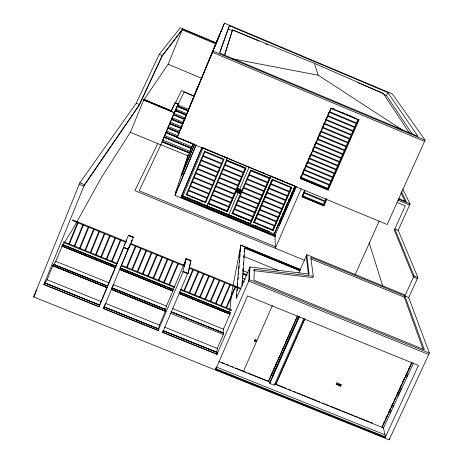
<?xml version="1.0" encoding="UTF-8"?>
<svg xmlns="http://www.w3.org/2000/svg" width="463" height="463" viewBox="0 0 463 463"><rect width="100%" height="100%" fill="white"/><g stroke="black" fill="none" stroke-linecap="round" stroke-linejoin="round"><path stroke-width="0.69" d="M216.238 42.897L180.286 27.786L159.249 54.281L136.226 103.232L79.856 182.787L33.62 296.91L389.151 439.85L429.38 353.072L408.725 297.535L310.829 257.347L313.237 276.214L254.314 269.258L253.903 280.144L424.409 349.698L404.442 294.752L306.819 254.667L298.676 273.158M253.689 222.443L272.342 179.181M216.991 354.311L217.263 352.372L163.144 330.553L162.646 332.417L216.991 354.311L249.366 279.652L250.003 266.966L309.076 274.038L306.819 254.667M249.395 268.366L248.735 281.093L428.726 354.49M251.374 221.308L232.038 213.362M270.994 175.923L250.379 223.924L271 176.073L272.95 176.878M270.004 178.139L250.576 170.095L270.004 178.064M241.935 284.207L242.085 282.071M242.386 277.794L242.537 275.659M242.832 271.387L243.034 268.54M243.33 264.263L243.48 262.127M243.775 257.856L243.978 255.003M244.227 251.444L244.423 248.596M242.137 286.163L244.771 247.931L300.076 270.722M300.585 269.616L240.638 245.066L236.246 297.929L236.535 298.045L236.825 294.485M237.114 290.926L237.287 288.79M237.577 285.231L237.75 283.09M238.04 279.53L238.214 277.395M238.445 274.547L238.682 271.7M238.914 268.853L239.145 266.005M239.435 262.44L239.608 260.304M239.84 257.457L240.071 254.609M240.303 251.762L240.54 248.915M207.997 203.477L227.362 211.614L245.899 168.081M230.099 312.704L179.615 291.968M223.027 333.036L223.444 329.158L230.018 314.064L230.169 312.473M229.7 312.531L231.529 293.449L240.829 245.349M240.407 189.894L241.015 190.143L239.788 193.019L239.186 192.718L239.788 193.019M239.95 193.407C243.335 189.147 239.481 187.573 238.781 192.926L239.95 193.407L238.781 192.926M170.853 311.547L223.432 333.071L206.77 326.334M216.8 352.517L217.28 348.396L223.328 334.529L223.507 332.833M237.45 192.058L236.848 191.751L238.075 188.875L238.676 189.182L237.45 192.058L236.842 191.804M237.612 192.446C240.986 188.233 237.154 186.577 236.443 191.966L237.612 192.446L236.448 191.937M215.654 369.503L247.583 295.903L418.43 365.423L385.17 437.657L215.654 369.503L216.111 367.483M226.419 160.019L245.888 168.225M224.046 159.185L204.49 151.164L186.184 194.686M186.161 194.761L205.63 202.678M185.999 258.62L182.885 271.544L187.995 273.621L190.93 260.628L185.999 258.62L190.872 260.773M187.995 273.621L190.93 260.628M184.372 266.671L185.379 262.463M389.151 439.85L389.493 438.455M119.807 269.368L172.907 290.903L166.443 306.101L165.169 310.997L165.708 309.735M112.127 287.801L165.789 309.498L165.314 311.246L111.427 289.462L113.452 284.664L166.443 306.101M158.224 329.627L159.434 325.067L165.372 311.101L111.485 289.323M124.252 247.595L128.141 249.175L103.463 308.566L158.196 330.507M104.204 306.801L158.595 328.996L126.694 316.142M158.682 328.759L158.224 330.466L103.504 308.468M219.479 154.735L203.089 147.946L295.093 186.248L274.333 234.006L275.491 234.486L275.52 235.517L181.317 196.804L201.972 147.361M181.6 195.895L274.333 234.006M181.074 197.377L275.271 236.084L181.074 197.377L202.065 147.361M224.63 55.149L232.519 29.904L314.394 63.344L383.318 93.462L409.28 132.823M224.538 55.028L232.519 29.904L259.089 41.103M187.943 110.298L177.416 105.917L162.276 141.302L189.564 152.593L193.03 143.819L165.957 132.713L192.371 143.547M301.222 188.754L275.3 248.243L275.022 236.529L174.991 195.427L176.577 190.663M181.571 175.691L187.243 158.676M175.899 192.845L176.577 190.797M181.577 175.807L182.26 173.764L181.82 173.584L182.046 173.052L183.782 173.77M187.162 159.052L188.291 155.655L187.885 155.487L188.094 154.995L190.316 155.915M195.936 145.145L175.674 193.522L175.205 193.331L182.046 173.052M194.512 144.259L182.636 172.63L182.202 172.45L188.094 154.995M229.393 25.754L219.734 53.071L417.996 136.325L387.844 92.565L229.393 25.754L228.114 28.822L232.773 30.79M219.798 52.226L227.877 29.493M43.887 284.56L44.876 282.887L99.713 304.99L98.949 306.749L43.887 284.56L84.451 184.668L139.432 104.563L162.287 55.548L182.561 29.036L216.551 43.325M44.876 282.887L98.984 304.862M44.593 283.831L47.076 279.756L52.805 265.606L107.046 287.529L99.875 304.666M107.7 286.012L53.627 264.315L106.976 285.885M62.25 267.909L53.575 264.402L53.06 265.681L55.745 261.323L62.818 244.597L116.039 266.184M66.035 246.166L62.818 244.597M68.865 243.827L77.489 222.639M69.45 244.065L78.079 222.877M74.213 245.998L82.848 224.821M74.798 246.235L83.438 225.059M79.555 248.168L88.207 227.003M80.14 248.405L88.792 227.24M62.962 244.852L72.917 228.948L101.733 177.045L130.369 132.291L143.987 99.337L171.154 110.744L175.182 102.664L178.446 104.134L175.182 102.664M84.897 250.333L93.561 229.185M85.481 250.57L94.145 229.422M90.233 252.497L98.914 231.361M174.406 104.713L171.339 110.86L143.924 99.47L143.559 100.367L168.115 64.23L182.561 29.036M90.817 252.734L99.499 231.598M210.648 56.764L222.136 28.712M191.508 102.456L177.069 137.511L387.149 224.514L425.103 140.121L392.352 93.954L224.451 23.15L212.482 52.365L424.536 141.377M95.569 254.662L104.262 233.537M96.154 254.899L104.846 233.774M100.899 256.826L109.604 235.713M101.484 257.063L110.188 235.951M196.873 89.22L196.625 89.834L219.144 35.668L209.044 60.196M192.058 101.131L224.451 23.15M180.628 128.946L188.273 110.373M188.817 109.048L197.875 87.067M106.23 258.991L114.946 237.889M106.814 259.228L115.53 238.127M111.554 261.149L120.282 240.06M112.139 261.387L120.866 240.303M143.617 99.921L174.337 112.729L143.634 99.852M180.35 129.605L197.666 86.98M123.262 247.288L128.407 249.383L123.262 247.288L128.552 235.204L133.512 237.23L129.113 235.598M98.949 306.749L123.598 247.329M53.685 264.176L52.747 265.745L106.982 287.668L115.426 267.597L61.984 245.922M115.947 266.404L123.766 247.566M120.311 268.175L130.074 244.667M131.185 241.999L132.019 239.996L131.191 241.935M180.095 129.501L180.402 129.484M177.069 137.511L213.015 51.075L425.103 140.121M126.567 267.244L135.329 246.189M127.146 267.475L135.914 246.426M131.88 269.397L140.659 248.359M132.459 269.634L141.238 248.596M137.187 271.549L145.978 250.524M137.771 271.787L146.563 250.761M188.4 155.36L193.221 143.871M182.202 172.45L182.422 171.923L182.856 172.097M103.463 308.566L105.645 303.381L159.434 325.067M128.407 249.383L133.512 237.23M182.48 173.231L194.744 143.941M175.205 193.331L175.442 192.758L175.911 192.955M174.991 195.427L196.167 144.867M142.494 273.708L151.297 252.688M143.079 273.94L151.881 252.925M147.801 275.855L156.616 254.853M148.38 276.093L157.2 255.09M182.769 196.376L203.089 147.946M128.419 248.515L129.252 246.542M129.802 245.228L130.635 243.249M153.103 278.008L161.928 257.017M153.681 278.246L162.513 257.254M158.398 280.156L167.241 259.182M158.977 280.393L167.82 259.419M163.694 282.308L172.549 261.34M164.272 282.54L173.127 261.578M168.983 284.456L177.85 263.499M169.562 284.687L178.434 263.736M218.918 171.223L219.474 169.904M205.589 202.84L224.034 159.255M227.374 157.854L206.967 206.081L250.39 223.745M185.929 259.627L173.208 289.63L167.849 287.454M165.789 309.498L112.069 287.945M182.885 271.544L188.059 273.477M158.167 330.611L183.203 271.578L187.718 273.413L162.675 332.312L217.054 354.172M183.898 290.504L192.799 269.588M184.477 290.741L193.384 269.825M189.176 292.645L198.095 271.74M189.755 292.882L198.673 271.978M194.454 294.786L203.384 273.893M228.722 214.844L249.21 166.9M195.033 295.024L203.963 274.131M239.18 192.77L240.413 189.842M232.021 213.53L250.576 170.095M199.727 296.928L208.668 276.046M200.305 297.165L209.247 276.284M204.999 299.069L213.952 278.199M205.572 299.301L214.531 278.437M210.266 301.205L219.231 280.346M210.839 301.436L219.809 280.584M215.526 303.34L224.509 282.494M240.638 245.066L300.528 269.738M216.105 303.572L225.087 282.731M220.787 305.476L229.781 284.641M221.366 305.707L230.36 284.878M226.048 307.606L235.048 286.788M226.621 307.843L235.626 287.025M236.246 297.929L236.593 297.906M236.535 298.045L250.003 266.966M217.263 352.372L163.752 330.964M253.909 270.189L254.314 269.258M272.985 230.464L291.742 187.289M291.748 187.365L272.342 179.256L253.683 222.529L272.991 230.551L291.736 187.208M277.482 226.002L278.344 224.017M279.496 221.372L280.358 219.387M280.931 218.061L281.51 216.736M282.372 214.751L282.945 213.431M284.097 210.781L284.959 208.796M285.538 207.47L286.4 205.485M286.973 204.166L287.552 202.84M288.704 200.19L289.566 198.205M290.139 196.885L291.001 194.9M291.58 193.575L292.442 191.589M293.305 189.604L294.167 187.619M274.9 232.258L275.763 230.273M276.342 228.948L277.204 226.963M277.777 225.637L278.645 223.646M279.507 221.661L280.37 219.676M280.948 218.351L281.811 216.36M282.384 215.035L283.252 213.049M284.114 211.064L284.976 209.073M285.555 207.748L286.418 205.763M286.996 204.438L287.859 202.453M288.721 200.462L289.583 198.477M290.162 197.151L291.024 195.16M291.603 193.841L292.466 191.85M293.328 189.865L294.196 187.874M274.327 233.769L295.076 186.045L285.966 182.272M279.334 225.018L282.494 217.755M283.067 216.429L287.089 207.181M287.662 205.861L288.524 203.882M289.028 202.591L293.12 193.308M293.646 191.977L295.95 186.67M275.491 234.486L296.378 186.462M300.603 177.045L301.413 175.188L301.789 175.344M301.992 173.862L302.854 171.871M303.433 170.546L304.585 167.895M305.447 165.91L306.026 164.585M306.599 163.26L307.467 161.269M308.04 159.943L308.908 157.958M309.481 156.633L310.638 153.982M312.652 149.341L313.52 147.356M314.093 146.03L315.824 142.054M317.265 138.744L318.127 136.753M318.706 135.428L320.437 131.451M321.878 128.141L322.74 126.15M323.319 124.825L324.181 122.84M325.622 119.523L326.49 117.538M327.931 114.222L328.794 112.237M275.022 236.529L275.514 235.395M302.883 194.257L302.038 196.208L323.811 205.213L323.857 205.821L302.038 196.74L304.92 190.125M303.45 192.961L304.585 190.368M124.46 245.361L125.317 243.399M125.89 242.091L126.746 240.123M305.377 190.189L304.394 192.446L324.962 200.965L325.958 198.714M243.399 371.494L272.319 305.586M342.284 155.684L343.152 153.704M327.665 189.002L328.753 186.531L329.129 186.687M328.157 190.044L328.041 189.159L358.738 119.309L358.975 119.842L328.157 190.044L300.371 178.521L330.976 108.099L358.975 119.842M323.811 205.213L326.658 198.743M323.857 205.821L326.745 199.165M412.741 134.733L386.512 95.581L387.844 92.565M313.237 276.214L312.652 277.54L253.707 270.652M270.143 377.287L270.722 375.921M271.596 374.006L272.47 371.98M273.338 370.006L274.212 368.039M275.375 365.463L276.249 363.443M277.123 361.528L277.702 360.156M278.865 357.534L279.449 356.221M282.65 349.044L283.229 347.684M285.845 341.769L286.719 339.801M287.888 337.226L288.756 335.206M289.63 333.285L290.498 331.265M295.157 320.807L295.735 319.447M303.769 318.625L274.2 385.228L269.848 383.474L269.842 382.311L268.395 381.558L297.506 315.841M268.395 381.726L297.518 315.98M272.464 375.84L277.418 364.659M277.997 363.345L282.951 352.169M283.535 350.856L295.481 323.897M296.06 322.584L298.681 316.669M269.842 382.311L299.011 316.489M269.848 383.474L299.387 316.842M274.189 384.053L275.63 384.637L304.793 318.804M275.63 384.637L304.804 318.949M355.052 274.918L379.197 221.065M408.725 297.535L417.904 277.453L398.18 230.314L410.096 203.928L402.758 189.211M336.254 384.226L336.873 382.849L341.208 384.649L340.583 386.026L336.254 384.226L340.583 386.026M336.26 384.284L336.873 382.849M337.764 384.116C337.186 385.685 337.816 383.167 338.627 384.464L338.569 384.076L339.205 384.695C340.803 384.377 339.396 386.576 340.074 385.048M338.32 384.626L338.569 384.076M340.571 385.974L341.208 384.649M36.878 289.78L33.62 296.91L35.136 294.451M423.026 349.09L404.309 297.205L414.049 275.867L394.829 228.925L398.18 230.314M383.723 423.003L384.313 421.631M385.841 418.419L387.033 415.745M388.561 412.527L390.054 409.199M391.582 405.987L392.774 403.308M394.302 400.096L395.495 397.416M397.022 394.204L398.822 390.222M399.743 388.312L401.543 384.331M402.463 382.421L404.263 378.439M405.484 375.875L406.983 372.547M408.204 369.983L409.703 366.661M410.924 364.097L411.815 362.078M385.17 437.657L385.488 436.962L383.462 428.049L381.992 427.291L411.937 362.448M382.033 427.471L411.989 362.61M389.985 413.031L391.194 410.409M392.705 407.133L393.614 405.171M397.85 395.998L399.968 391.414M400.576 390.106L401.485 388.139M406.63 377.004L407.839 374.382M383.462 428.049L413.465 363.119M174.337 112.729L178.486 104.042M173.567 114.94L184.812 119.703M178.238 104.082L174.152 112.607L160.794 144.867L130.369 132.291M157.756 143.611L134.878 190.64L304.585 260.258M174.968 103.735L181.508 90.603L194.038 95.829M232.49 58.824L318.22 75.209L402.185 129.9M47.076 279.756L101.212 301.587M164.51 327.115L217.28 348.396M104.146 306.94L158.618 328.898M44.761 283.119L46.103 283.657M47.44 284.201L50.785 285.544M52.122 286.088L74.861 295.249M76.198 295.793L98.943 304.955M104.106 307.038L112.74 310.517M114.072 311.055L117.394 312.392M118.725 312.93L125.369 315.61M163.723 331.068L177.092 336.456M178.429 336.995L205.827 348.037M207.164 348.575L217.188 352.615M43.944 284.415L98.995 306.651M221.661 362.413L224.3 363.472M226.274 364.271L228.913 365.33M230.892 366.129L233.526 367.188M235.505 367.987L242.757 370.904M243.416 371.17L246.044 372.229M248.018 373.022L267.741 380.962M286.319 388.445L275.624 384.082M288.327 389.25L291.001 390.326M293.675 391.403L295.678 392.213M297.014 392.751L300.36 394.094M301.697 394.632L316.403 400.553M317.74 401.091L319.742 401.901M322.416 402.978L324.424 403.782M325.761 404.321L329.1 405.669M330.437 406.207L340.467 410.241M341.804 410.779L345.143 412.128M346.48 412.666L349.825 414.009M351.162 414.547L353.165 415.357M354.502 415.896L357.847 417.238M359.184 417.776L369.208 421.816M370.545 422.354L372.553 423.159M218.987 361.667L268.395 381.558M275.63 384.469L381.992 427.291M216.175 366.939L385.008 434.844M215.961 368.797L385.488 436.962M215.683 369.283L294.705 401.056M296.042 401.595L339.57 419.096M340.913 419.634L384.44 437.136M117.168 263.43L63.807 241.773L63.518 242.479L116.879 264.13M121.543 265.201L174.563 286.719L174.267 287.413L121.248 265.901M180.778 289.242L231.587 309.857L231.286 310.546L180.611 289.988M62.76 244.736L115.316 266.051M120.345 268.089L173.226 289.543M179.557 292.107L230.111 312.612M67.367 246.704L97.982 259.118M99.308 259.656L114.616 265.866M120.976 268.447L127.672 271.162M129.015 271.706L147.089 279.039M148.432 279.583L166.512 286.915M179.534 292.194L196.167 298.942M197.498 299.48L200.826 300.828M202.157 301.372L228.103 311.894M179.262 293.478L230.018 314.064M119.784 269.425L172.873 290.955M179.222 293.53L229.961 314.203L179.204 293.617M55.745 261.323L109.083 282.899M172.786 308.671L223.444 329.158M171.46 311.958L223.444 332.972M63.581 268.447L98.932 282.737M100.268 283.275L103.602 284.623M104.933 285.162L106.936 285.972M112.029 288.032L125.282 293.392M126.607 293.924L137.876 298.479M139.201 299.017L165.042 309.463M171.437 312.05L205.433 325.796M223.328 334.529L170.396 313.301M52.799 265.664L107.022 287.581M111.467 289.375L165.337 311.148M337.782 384.226L340.091 385.158M242.67 278.234L245.332 279.322M242.438 280.694L244.423 281.504M242.172 281.168L243.497 281.712M242.166 281.325L243.486 281.869M128.749 235.54L133.13 237.322M186.832 259.216L190.559 260.733M126.202 241.651L72.708 219.867L72.419 220.573L125.913 242.352M189.431 267.394L240.905 288.356L240.604 289.051L189.049 268.06M244.476 247.884L300.134 270.606M79.856 182.787L84.451 184.668M79.26 184.268L83.849 186.149L139.033 105.564L161.9 56.527L182.231 29.852L216.215 44.135M243.943 256.456L278.558 270.618M242.791 270.612L248.087 272.771M242.624 273.037L247.288 274.941M243.029 273.783L246.357 275.144M243.017 273.94L246.351 275.3M249.366 279.652L429.38 353.072M209.334 204.027L210.671 204.577M219.364 208.147L220.701 208.697M222.703 209.519L224.04 210.069M238.04 215.827L239.371 216.377M240.708 216.921L242.039 217.471M245.373 218.843L247.375 219.665M248.706 220.214L250.037 220.764M207.98 203.558L227.374 211.527L245.894 168.156L226.407 160.088M232.032 213.443L251.368 221.395M187.48 195.218L188.777 195.751M190.721 196.549L192.018 197.082M201.092 200.815L202.389 201.347M258.348 224.352L259.679 224.902M263.001 226.268L264.998 227.09M266.329 227.64L267.66 228.184M270.988 229.555L272.991 230.551M185.57 196.925L192.168 199.634M193.488 200.178L202.065 203.703M204.698 204.791L246.061 221.789M247.392 222.338L249.389 223.16M255.339 225.603L257.301 226.407M182.885 195.999L204.663 204.953M252.711 224.7L269.738 231.703M310.939 258.881L404.309 297.205M275.259 246.611L139.201 190.785L160.881 144.682L188.152 155.956M162.837 140.11L189.98 151.337M414.049 275.867L417.904 277.453M417.331 278.709L413.476 277.123L394.337 230.018L405.241 205.838L397.341 202.557M175.581 110.206L186.155 114.604M185.987 115.009L175.379 110.692L186.618 115.362M174.221 113.504L184.789 117.897M173.729 114.535L185.015 119.222M172.363 117.845L183.643 122.527M136.226 103.232L139.432 104.563M171.86 118.898L182.532 123.326M182.364 123.731L171.663 119.385L182.329 123.812M170.494 122.22L181.82 126.92M169.979 123.297L181.091 127.91M328.041 189.159L300.337 177.665L300.429 178.4L328.215 189.923M180.923 128.309L169.776 123.789L180.888 128.396M168.601 126.63L179.708 131.232M168.075 127.742L179.239 132.366M179.071 132.771L167.872 128.228L179.69 133.13M166.697 131.081L177.85 135.705M166.159 132.221L177.375 136.869M262.411 172.369L264.396 173.185M220.793 155.279L227.35 157.993M274.9 177.688L284.01 181.461M164.776 135.578L191.798 146.759M164.226 136.741L191.393 147.986M302.096 196.677L323.909 205.705M193.916 96.24L184.031 92.12L177.879 104.945L188.354 109.303M175.327 102.873L177.653 103.845M188.435 110.975L177.213 106.403L188.4 111.051M398.464 198.459L406.346 201.741L401.444 191.717M398.215 198.986L410.096 203.928M397.717 200.091L409.599 205.034M176.056 109.21L186.577 113.58M332.804 108.435L334.801 109.274M338.789 110.946L340.12 111.502M342.776 112.619L344.773 113.452M346.104 114.014L348.095 114.847M349.426 115.409L351.423 116.242M352.754 116.803L354.745 117.637M159.249 54.281L162.287 55.548M168.115 64.23L201.845 78.328M265.733 43.904L267.73 44.743M358.073 82.825L360.064 83.664M361.395 84.225L383.318 93.462M383.85 94.458L386.512 95.581M400.97 192.782L405.241 201.584M314.394 63.344L318.22 75.209M369.167 242.705L382.774 286.163M338.899 384.857L338.957 385.251M306.263 255.923L308.41 274.669M254.87 340.93A0.793 0.758 1.1 0 1 254.777 339.819A0.793 0.758 1.1 0 1 255.941 339.825A0.793 0.758 1.1 0 1 255.836 340.942M255.657 341.034A0.793 0.758 1.1 0 1 255.049 341.034M173.289 289.404L172.849 291.042L119.749 269.512L120.403 267.95L173.289 289.404M189.39 152.993L162.067 141.8L189.39 152.993M191.219 148.386L164.024 137.239L191.219 148.386M130.583 243.434L130.294 244.14L183.441 265.779L183.742 265.079L130.583 243.434M188.545 190.727L186.988 194.431L205.265 201.949L206.834 198.251L188.545 190.727M190.345 186.439L188.788 190.154L207.077 197.678L208.645 193.974L190.345 186.439M192.151 182.15L190.588 185.866L208.888 193.401L210.457 189.691L192.151 182.15M193.956 177.856L192.394 181.577L210.7 189.124L212.274 185.408L193.956 177.856M195.762 173.556L194.2 177.283L212.511 184.835L214.085 181.114L195.762 173.556M197.574 169.25L196.005 172.983L214.328 180.541L215.908 176.82L197.574 169.25M199.385 164.944L197.817 168.677L216.152 176.247L217.726 172.52L199.385 164.944M201.202 160.626L199.628 164.365L217.969 171.947L219.549 168.214L201.202 160.626M203.02 156.309L201.446 160.053L219.792 167.641L221.378 163.902L203.02 156.309M204.837 151.98L203.257 155.73L221.621 163.329L223.201 159.585L204.837 151.98M210.376 199.53L208.807 203.228L227.032 210.723L228.606 207.03L210.376 199.53M212.187 195.259L210.613 198.963L228.849 206.463L230.424 202.771L212.187 195.259M213.999 190.982L212.424 194.686L230.667 202.198L232.247 198.5L213.999 190.982M215.816 186.699L214.242 190.409L232.49 197.933L234.07 194.228L215.816 186.699M217.633 182.41L216.053 186.126L234.319 193.656L235.899 189.952L217.633 182.41M219.45 178.122L217.87 181.843L236.142 189.379L237.727 185.669L219.45 178.122M221.273 173.822L219.694 177.549L237.97 185.096L239.556 181.38L221.273 173.822M223.097 169.522L221.517 173.249L239.799 180.807L241.391 177.086L223.097 169.522M224.92 165.216L223.34 168.949L241.634 176.513L243.225 172.786L224.92 165.216M226.748 160.904L225.163 164.643L243.469 172.213L245.06 168.486L226.748 160.904M234.434 209.432L232.854 213.119L251.033 220.591L252.619 216.91L234.434 209.432M236.257 205.167L234.677 208.859L252.862 216.343L254.447 212.662L236.257 205.167M238.08 200.901L236.5 204.6L254.691 212.095L256.282 208.402L238.08 200.901M239.909 196.636L238.323 200.334L256.525 207.835L258.117 204.142L239.909 196.636M241.738 192.359L240.152 196.063L258.36 203.575L259.957 199.877L241.738 192.359M243.567 188.076L241.981 191.786L260.2 199.304L261.798 195.606L243.567 188.076M245.402 183.794L243.81 187.509L262.041 195.033L263.638 191.329L245.402 183.794M247.236 179.505L245.645 183.221L263.881 190.756L265.484 187.046L247.236 179.505M249.077 175.211L247.479 178.932L265.727 186.473L267.33 182.763L249.077 175.211M250.911 170.911L249.32 174.638L267.573 182.191L269.177 178.469L250.911 170.911M256.097 218.519L254.511 222.199L272.655 229.66L274.246 225.985L256.097 218.519M257.932 214.265L256.34 217.951L274.495 225.423L276.093 221.742L257.932 214.265M259.766 210.011L258.175 213.698L276.336 221.175L277.933 217.494L259.766 210.011M261.607 205.746L260.015 209.444L278.182 216.927L279.785 213.24L261.607 205.746M263.447 201.48L261.85 205.178L280.028 212.673L281.631 208.981L263.447 201.48M265.287 197.209L263.69 200.913L281.88 208.414L283.483 204.721L265.287 197.209M267.134 192.932L265.536 196.636L283.732 204.154L285.335 200.45L267.134 192.932M268.98 188.649L267.382 192.359L285.584 199.883L287.193 196.179L268.98 188.649M270.832 184.361L269.229 188.076L287.442 195.606L289.051 191.902L270.832 184.361M272.684 180.072L271.075 183.788L289.3 191.329L290.909 187.619L272.684 180.072M115.403 267.649L61.926 246.067L115.403 267.649M302.628 174.105L301.234 177.306L327.688 188.279L329.089 185.084L302.628 174.105M304.295 170.28L302.9 173.486L329.361 184.465L330.767 181.27L304.295 170.28M305.962 166.448L304.561 169.655L331.039 180.651L332.446 177.451L305.962 166.448M307.629 162.611L306.228 165.823L332.718 176.831L334.124 173.625L307.629 162.611M309.301 158.774L307.901 161.986L334.396 173.006L335.802 169.799L309.301 158.774M310.968 154.931L309.568 158.149L336.08 169.18L337.486 165.968L310.968 154.931M312.647 151.083L311.24 154.306L337.759 165.349L339.171 162.131L312.647 151.083M314.319 147.228L312.919 150.458L339.448 161.512L340.861 158.294L314.319 147.228M315.998 143.374L314.591 146.603L341.133 157.669L342.551 154.451L315.998 143.374M317.676 139.513L316.27 142.749L342.823 153.826L344.24 150.602L317.676 139.513M319.354 135.653L317.948 138.888L344.513 149.977L345.93 146.748L319.354 135.653M321.038 131.787L319.632 135.028L346.208 146.123L347.626 142.893L321.038 131.787M322.723 127.915L321.31 131.156L347.898 142.268L349.322 139.033L322.723 127.915M324.407 124.038L322.995 127.284L349.594 138.408L351.018 135.173L324.407 124.038M326.097 120.16L324.685 123.407L351.295 134.542L352.719 131.301L326.097 120.16M327.787 116.277L326.369 119.529L352.991 130.676L354.421 127.429L327.787 116.277M329.477 112.387L328.059 115.646L354.693 126.804L356.122 123.557L329.477 112.387M331.172 108.498L329.754 111.757L356.4 122.927L357.824 119.674L331.172 108.498M304.133 193.042L302.9 195.861L323.469 204.374L324.702 201.561L304.133 193.042M254.858 341.439A0.793 0.758 1.1 0 0 256.126 340.947A0.793 0.758 1.1 0 0 255.044 340.137A0.793 0.758 1.1 0 0 254.858 341.439"/></g></svg>
